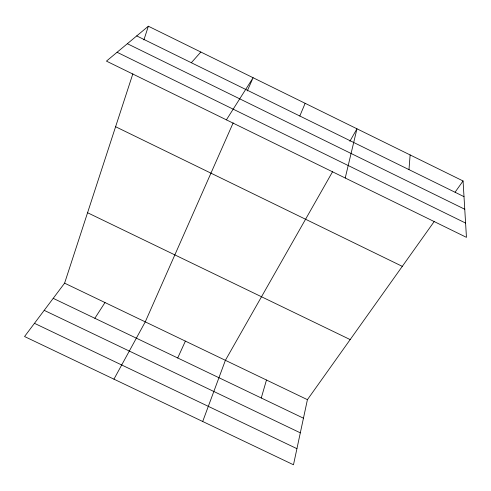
<?xml version="1.0" encoding="UTF-8"?>
<svg xmlns="http://www.w3.org/2000/svg" width="491" height="491" viewBox="0 0 491 491"><rect width="100%" height="100%" fill="white"/><g stroke="black" fill="none" stroke-linecap="round" stroke-linejoin="round"><path stroke-width="0.74" d="M408.978 169.622L410.126 154.941M434.339 221.337L307.421 399.668L293.477 464.781L24.55 336.531L64.603 283.166L132.846 73.822M345.222 178.012L356.963 128.795L349.862 141.298M261.267 397.992L266.472 380.028M143.894 39.924L148.362 26.219L463.062 180.97L466.45 237.356L106.443 61.123L148.362 26.219M202.697 421.487L225.394 360.314L332.665 171.562M299.811 116.011L305.144 103.313M233.17 122.854L145.256 321.869L113.943 379.162M247.274 90.915L253.104 77.725L226.406 119.853M177.711 357.976L185.389 341.122M94.849 318.285L104.994 302.548M455.108 192.147L463.062 180.97M191.324 62.725L200.844 52.028M34.468 323.317L296.926 448.67M53.212 298.344L303.45 418.197M44.202 310.349L300.314 432.847M64.603 283.166L307.421 399.668M87.564 212.732L350.175 339.594M115.6 126.721L402.295 266.361M136.725 35.911L464.007 196.652M127.359 43.711L464.762 209.252M117.085 52.267L465.591 223.061"/></g></svg>
